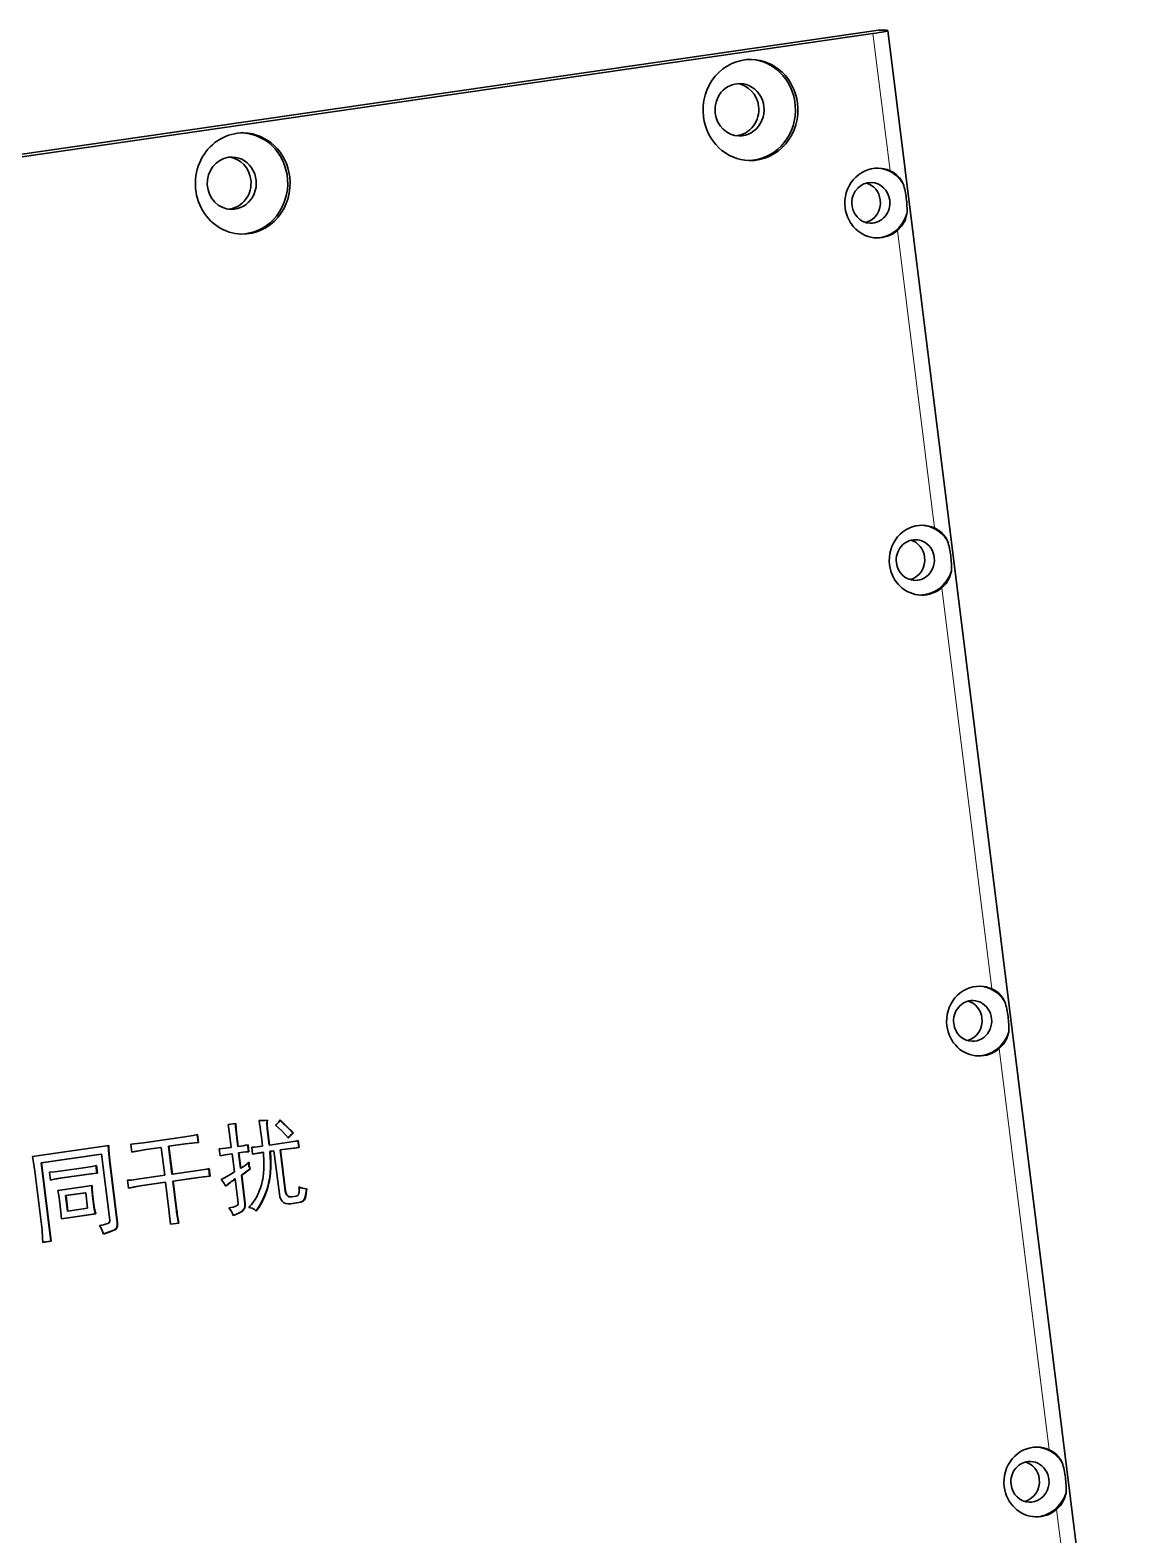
# Model space of a CAD drawing. Header units: millimetres. Extents: x -631 to 3210, y -561 to 2288.
# Drawn here: x 227.3 to 323.3, y -109.6 to 19.8 of the extents above; entities that cross this region are included whole.
import ezdxf

# ---------------------------------------------------------------- set-up
doc = ezdxf.new("R2010")
doc.units = ezdxf.units.MM
doc.layers.get('0').update_dxf_attribs({"lineweight": 18})

msp = doc.modelspace()

# ---------------------------------------------------------------- linework, layer by layer
at = {"color": 7, "lineweight": 35}
for p, q in [((300.302, 19.817), (21.551, -20.538)), ((299.838, 19.515), (24.803, -20.302)), ((323.315, -158.58), (301.125, 19.778))]:
    msp.add_line(p, q, dxfattribs=at)
at = {"color": 7, "lineweight": 13, "ltscale": 0.297105}
msp.add_line((301.305, 7.722), (299.838, 19.515), dxfattribs=at)
at = {"color": 7, "lineweight": 35, "ltscale": 0.017436}
msp.add_line((300.999, 19.8), (300.302, 19.817), dxfattribs=at)
at = {"color": 7, "lineweight": 13}
for p, q in [((305.127, -22.995), (301.945, 2.573)), ((310.057, -62.631), (305.767, -28.144)), ((314.989, -102.266), (310.698, -67.779)), ((319.92, -141.901), (315.629, -107.414))]:
    msp.add_line(p, q, dxfattribs=at)
at = {"color": 7, "lineweight": 35, "ltscale": 0.016602}
for p, q in [((244.373, -74.313), (245.03, -74.218)), ((249.541, -76.387), (248.884, -76.482))]:
    msp.add_line(p, q, dxfattribs=at)
at = {"color": 7, "lineweight": 13, "ltscale": 0.00087913}
for p, q in [((247.726, -74.638), (247.762, -74.638)), ((240.685, -75.963), (240.721, -75.964)), ((234.835, -82.76), (234.87, -82.761)), ((234.591, -83.369), (234.626, -83.37))]:
    msp.add_line(p, q, dxfattribs=at)
at = {"color": 7, "lineweight": 35, "ltscale": 0.036182}
for p, q in [((247.905, -76.074), (247.726, -74.638)), ((247.762, -74.638), (247.94, -76.075))]:
    msp.add_line(p, q, dxfattribs=at)
at = {"color": 7, "lineweight": 35, "ltscale": 0.000879148}
for p, q in [((249.974, -75.026), (250.01, -75.027)), ((228.293, -77.587), (228.328, -77.588)), ((246.126, -76.637), (246.161, -76.638)), ((247.972, -76.608), (248.007, -76.609)), ((242.786, -78.753), (242.821, -78.754)), ((245.442, -78.062), (245.477, -78.063)), ((246.25, -78.149), (246.285, -78.15)), ((238.961, -79.273), (238.996, -79.274)), ((250.589, -80.99), (250.624, -80.99)), ((245.582, -81.748), (245.617, -81.749))]:
    msp.add_line(p, q, dxfattribs=at)
at = {"color": 7, "lineweight": 35, "ltscale": 0.165378}
msp.add_line((227.559, -77.053), (234.106, -76.105), dxfattribs=at)
at = {"color": 7, "lineweight": 35, "ltscale": 0.016829}
for p, q in [((236.089, -76.668), (236.006, -76)), ((241.737, -75.17), (241.82, -75.838)), ((233.044, -77.823), (233.127, -78.491)), ((235.806, -79.77), (235.723, -79.101))]:
    msp.add_line(p, q, dxfattribs=at)
at = {"color": 7, "lineweight": 35, "ltscale": 0.089399}
msp.add_line((237.106, -75.875), (240.645, -75.363), dxfattribs=at)
at = {"color": 7, "lineweight": 35, "ltscale": 0.032439}
for p, q in [((237.303, -76.453), (238.587, -76.267)), ((238.622, -76.268), (237.338, -76.453))]:
    msp.add_line(p, q, dxfattribs=at)
at = {"color": 7, "lineweight": 35, "ltscale": 0.00087913}
for p, q in [((238.587, -76.267), (238.622, -76.268)), ((247.905, -76.074), (247.94, -76.075)), ((250.45, -76.283), (250.485, -76.284)), ((233.461, -76.839), (233.496, -76.84)), ((244.681, -76.813), (244.716, -76.813)), ((245.276, -76.726), (245.311, -76.727)), ((248.848, -76.481), (248.884, -76.482)), ((239.544, -78.576), (239.579, -78.577)), ((244.951, -78.984), (244.986, -78.984)), ((230.564, -81.746), (230.599, -81.747)), ((240.098, -82.78), (240.134, -82.781))]:
    msp.add_line(p, q, dxfattribs=at)
at = {"color": 7, "lineweight": 35, "ltscale": 0.060584}
for p, q in [((238.921, -78.672), (238.622, -76.268)), ((239.544, -78.576), (239.245, -76.172))]:
    msp.add_line(p, q, dxfattribs=at)
at = {"color": 7, "lineweight": 35, "ltscale": 0.036386}
msp.add_line((239.245, -76.172), (240.685, -75.963), dxfattribs=at)
at = {"color": 7, "lineweight": 35, "ltscale": 0.00085474}
for p, q in [((239.245, -76.172), (239.279, -76.172)), ((241.786, -75.838), (241.82, -75.838)), ((245.21, -76.192), (245.244, -76.193)), ((247.377, -76.694), (247.411, -76.695)), ((248.285, -76.563), (248.319, -76.564)), ((233.093, -78.49), (233.127, -78.491)), ((245.517, -78.664), (245.552, -78.664)), ((239.619, -79.178), (239.653, -79.178)), ((230.432, -80.411), (230.398, -80.41)), ((229.133, -84.334), (229.167, -84.335))]:
    msp.add_line(p, q, dxfattribs=at)
at = {"color": 7, "lineweight": 35, "ltscale": 0.036411}
msp.add_line((240.721, -75.964), (239.279, -76.172), dxfattribs=at)
at = {"color": 7, "lineweight": 35, "ltscale": 0.060586}
msp.add_line((239.279, -76.172), (239.579, -78.577), dxfattribs=at)
at = {"color": 7, "lineweight": 35, "ltscale": 0.016828}
for p, q in [((241.786, -75.838), (241.703, -75.17)), ((229.087, -79.076), (229.004, -78.408)), ((242.786, -78.753), (242.703, -78.085)), ((242.738, -78.086), (242.821, -78.754))]:
    msp.add_line(p, q, dxfattribs=at)
at = {"color": 7, "lineweight": 35, "ltscale": 0.015147}
for p, q in [((246.126, -76.637), (246.051, -76.036)), ((246.086, -76.037), (246.161, -76.638)), ((250.41, -75.683), (250.485, -76.284))]:
    msp.add_line(p, q, dxfattribs=at)
at = {"color": 7, "lineweight": 35, "ltscale": 0.015145}
msp.add_line((246.475, -76.865), (246.401, -76.263), dxfattribs=at)
at = {"color": 7, "lineweight": 35, "ltscale": 0.037176}
msp.add_line((247.94, -76.075), (249.412, -75.862), dxfattribs=at)
at = {"color": 7, "lineweight": 35, "ltscale": 0.015148}
for p, q in [((250.45, -76.283), (250.375, -75.682)), ((243.686, -76.996), (243.611, -76.395))]:
    msp.add_line(p, q, dxfattribs=at)
at = {"color": 7, "lineweight": 35, "ltscale": 0.130546}
for p, q in [((228.293, -77.587), (233.461, -76.839)), ((233.496, -76.84), (228.328, -77.588))]:
    msp.add_line(p, q, dxfattribs=at)
at = {"color": 7, "lineweight": 35, "ltscale": 0.169974}
msp.add_line((229.133, -84.334), (228.293, -77.587), dxfattribs=at)
at = {"color": 7, "lineweight": 35, "ltscale": 0.169971}
msp.add_line((228.328, -77.588), (229.167, -84.335), dxfattribs=at)
at = {"color": 7, "lineweight": 35, "ltscale": 0.143045}
msp.add_line((234.202, -82.518), (233.496, -76.84), dxfattribs=at)
at = {"color": 7, "lineweight": 35, "ltscale": 0.135473}
msp.add_line((234.835, -82.76), (234.166, -77.383), dxfattribs=at)
at = {"color": 7, "lineweight": 35, "ltscale": 0.135472}
msp.add_line((234.201, -77.384), (234.87, -82.761), dxfattribs=at)
at = {"color": 7, "lineweight": 13, "ltscale": 0.000879148}
for p, q in [((237.303, -76.453), (237.338, -76.453)), ((232.148, -78.593), (232.183, -78.594)), ((236.8, -79.586), (236.835, -79.586)), ((247.723, -79.834), (247.758, -79.834)), ((249.324, -80.023), (249.289, -80.022)), ((245.82, -81.102), (245.855, -81.103)), ((249.743, -81.112), (249.778, -81.113)), ((250.986, -80.592), (251.021, -80.593))]:
    msp.add_line(p, q, dxfattribs=at)
at = {"color": 7, "lineweight": 35, "ltscale": 0.039548}
msp.add_line((244.911, -78.383), (244.716, -76.813), dxfattribs=at)
at = {"color": 7, "lineweight": 35, "ltscale": 0.033657}
msp.add_line((245.442, -78.062), (245.276, -76.726), dxfattribs=at)
at = {"color": 7, "lineweight": 35, "ltscale": 0.033658}
for p, q in [((245.311, -76.727), (245.477, -78.063)), ((232.29, -81.502), (232.124, -80.166)), ((230.564, -81.746), (230.398, -80.41))]:
    msp.add_line(p, q, dxfattribs=at)
at = {"color": 7, "lineweight": 35, "ltscale": 0.007918}
msp.add_line((247.972, -76.608), (248.285, -76.563), dxfattribs=at)
at = {"color": 7, "lineweight": 35, "ltscale": 0.007894}
msp.add_line((248.319, -76.564), (248.007, -76.609), dxfattribs=at)
at = {"color": 7, "lineweight": 35, "ltscale": 0.093402}
msp.add_line((248.781, -80.271), (248.319, -76.564), dxfattribs=at)
at = {"color": 7, "lineweight": 35, "ltscale": 0.016626}
msp.add_line((248.848, -76.481), (249.507, -76.386), dxfattribs=at)
at = {"color": 7, "lineweight": 35, "ltscale": 0.089193}
msp.add_line((249.289, -80.022), (248.848, -76.481), dxfattribs=at)
at = {"color": 7, "lineweight": 35, "ltscale": 0.089194}
msp.add_line((248.884, -76.482), (249.324, -80.023), dxfattribs=at)
at = {"color": 7, "lineweight": 13, "ltscale": 0.000854722}
for p, q in [((249.507, -76.386), (249.541, -76.387)), ((230.113, -78.888), (230.147, -78.888)), ((241.811, -78.86), (241.846, -78.861))]:
    msp.add_line(p, q, dxfattribs=at)
at = {"color": 7, "lineweight": 35, "ltscale": 0.12706}
msp.add_line((228.377, -83.361), (227.749, -78.318), dxfattribs=at)
at = {"color": 7, "lineweight": 35, "ltscale": 0.051434}
for p, q in [((230.104, -78.283), (232.14, -77.988)), ((232.183, -78.594), (230.147, -78.888))]:
    msp.add_line(p, q, dxfattribs=at)
at = {"color": 7, "lineweight": 35, "ltscale": 0.05141}
msp.add_line((230.113, -78.888), (232.148, -78.593), dxfattribs=at)
at = {"color": 7, "lineweight": 35, "ltscale": 0.016544}
msp.add_line((233.093, -78.49), (233.011, -77.834), dxfattribs=at)
at = {"color": 7, "lineweight": 35, "ltscale": 0.054592}
for p, q in [((236.76, -78.985), (238.921, -78.672)), ((236.8, -79.586), (238.961, -79.273)), ((238.996, -79.274), (236.835, -79.586))]:
    msp.add_line(p, q, dxfattribs=at)
at = {"color": 7, "lineweight": 35, "ltscale": 0.055381}
for p, q in [((239.579, -78.577), (241.771, -78.26)), ((239.619, -79.178), (241.811, -78.86)), ((241.846, -78.861), (239.653, -79.178))]:
    msp.add_line(p, q, dxfattribs=at)
at = {"color": 7, "lineweight": 35, "ltscale": 0.061424}
msp.add_line((245.82, -81.102), (245.517, -78.664), dxfattribs=at)
at = {"color": 7, "lineweight": 35, "ltscale": 0.061427}
msp.add_line((245.552, -78.664), (245.855, -81.103), dxfattribs=at)
at = {"color": 7, "lineweight": 35, "ltscale": 0.074376}
for p, q in [((229.74, -79.968), (232.684, -79.541)), ((232.987, -81.98), (230.043, -82.406))]:
    msp.add_line(p, q, dxfattribs=at)
at = {"color": 7, "lineweight": 35, "ltscale": 0.042726}
for p, q in [((230.398, -80.41), (232.09, -80.166)), ((232.124, -80.166), (230.432, -80.411))]:
    msp.add_line(p, q, dxfattribs=at)
at = {"color": 7, "lineweight": 35, "ltscale": 0.000854722}
for p, q in [((232.124, -80.166), (232.09, -80.166)), ((232.953, -81.979), (232.987, -81.98))]:
    msp.add_line(p, q, dxfattribs=at)
at = {"color": 7, "lineweight": 35, "ltscale": 0.058901}
for p, q in [((239.287, -81.612), (238.996, -79.274)), ((239.653, -79.178), (239.944, -81.516))]:
    msp.add_line(p, q, dxfattribs=at)
at = {"color": 7, "lineweight": 35, "ltscale": 0.058899}
msp.add_line((239.909, -81.516), (239.619, -79.178), dxfattribs=at)
at = {"color": 7, "lineweight": 35, "ltscale": 0.05217}
msp.add_line((245.244, -81.055), (244.986, -78.984), dxfattribs=at)
at = {"color": 7, "lineweight": 35, "ltscale": 0.000903573}
msp.add_line((251.066, -79.825), (251.102, -79.826), dxfattribs=at)
at = {"color": 7, "lineweight": 35, "ltscale": 0.001147}
msp.add_line((251.102, -79.826), (251.148, -79.826), dxfattribs=at)
at = {"color": 7, "lineweight": 35, "ltscale": 0.03366}
msp.add_line((230.432, -80.411), (230.599, -81.747), dxfattribs=at)
at = {"color": 7, "lineweight": 35, "ltscale": 0.042702}
msp.add_line((230.599, -81.747), (232.29, -81.502), dxfattribs=at)
at = {"color": 7, "lineweight": 35, "ltscale": 0.001001}
msp.add_line((249.712, -80.529), (249.752, -80.53), dxfattribs=at)
at = {"color": 7, "lineweight": 35, "ltscale": 0.021363}
for p, q in [((249.743, -81.112), (250.589, -80.99)), ((250.624, -80.99), (249.778, -81.113))]:
    msp.add_line(p, q, dxfattribs=at)
at = {"color": 7, "lineweight": 35, "ltscale": 0.009497}
msp.add_line((249.864, -80.522), (250.24, -80.468), dxfattribs=at)
at = {"color": 7, "lineweight": 35, "ltscale": 0.073512}
msp.add_line((230.043, -82.4), (232.953, -81.979), dxfattribs=at)
at = {"color": 7, "lineweight": 35, "ltscale": 0.017318}
msp.add_line((239.413, -82.88), (240.098, -82.78), dxfattribs=at)
at = {"color": 7, "lineweight": 35, "ltscale": 0.018205}
msp.add_line((240.134, -82.781), (239.413, -82.885), dxfattribs=at)
at = {"color": 7, "lineweight": 35, "ltscale": 0.017342}
msp.add_line((228.446, -84.433), (229.133, -84.334), dxfattribs=at)
at = {"color": 7, "lineweight": 35, "ltscale": 0.018181}
msp.add_line((229.167, -84.335), (228.447, -84.439), dxfattribs=at)
at = {"color": 7, "lineweight": 35}
for points in [[(301.305, 7.722), (301.605, 7.563), (301.871, 7.365), (302.097, 7.138), (302.285, 6.884), (302.439, 6.608)], [(302.762, 4.016), (302.596, 3.455), (302.305, 2.947), (301.945, 2.573)], [(305.127, -22.995), (305.427, -23.154), (305.692, -23.352), (305.918, -23.579), (306.107, -23.833), (306.261, -24.109)], [(306.584, -26.701), (306.417, -27.262), (306.126, -27.77), (305.767, -28.144)], [(310.057, -62.631), (310.358, -62.79), (310.624, -62.987), (310.849, -63.214), (311.038, -63.468), (311.192, -63.745)], [(311.515, -66.336), (311.348, -66.897), (311.057, -67.406), (310.698, -67.779)], [(244.649, -76.279), (244.485, -75.099), (244.373, -74.313)], [(245.21, -76.192), (245.062, -74.973), (244.996, -74.223)], [(245.03, -74.218), (245.101, -75.009), (245.244, -76.193)], [(247.039, -73.961), (247.526, -73.948), (247.767, -73.923)], [(247.726, -74.638), (247.697, -74.198), (247.733, -73.923)], [(247.767, -73.923), (247.74, -74.062), (247.735, -74.352), (247.762, -74.638)], [(249.555, -75.467), (248.99, -74.856), (248.461, -74.367)], [(234.166, -77.383), (234.074, -76.503), (234.071, -76.104)], [(234.106, -76.105), (234.102, -76.363), (234.14, -76.874), (234.201, -77.384)], [(240.645, -75.363), (241.376, -75.246), (241.737, -75.17)], [(240.685, -75.963), (241.229, -75.901), (241.786, -75.838)], [(241.82, -75.838), (241.27, -75.901), (240.721, -75.964)], [(243.611, -76.395), (243.888, -76.378), (244.649, -76.279)], [(246.401, -76.263), (246.652, -76.25), (247.345, -76.161)], [(249.412, -75.862), (250.213, -75.731), (250.41, -75.683)], [(249.507, -76.386), (250.003, -76.33), (250.45, -76.283)], [(250.485, -76.284), (250.107, -76.324), (249.541, -76.387)], [(227.749, -78.318), (227.637, -77.559), (227.559, -77.053)], [(237.338, -76.453), (236.714, -76.561), (236.089, -76.668)], [(236.089, -76.662), (236.701, -76.556), (237.303, -76.453)], [(243.685, -76.99), (244.13, -76.907), (244.681, -76.813)], [(244.716, -76.813), (244.098, -76.921), (243.686, -76.996)], [(245.276, -76.726), (245.656, -76.69), (246.126, -76.637)], [(246.161, -76.638), (245.651, -76.694), (245.311, -76.727)], [(246.475, -76.859), (246.914, -76.777), (247.377, -76.694)], [(247.411, -76.695), (246.663, -76.833), (246.475, -76.865)], [(247.387, -78.807), (247.452, -78.176), (247.46, -77.54), (247.411, -76.695)], [(248.007, -76.609), (248.044, -77.26), (248.049, -77.912), (248.016, -78.517), (247.938, -79.117), (247.758, -79.834)], [(229.004, -78.408), (229.445, -78.374), (230.104, -78.283)], [(230.147, -78.888), (229.299, -79.038), (229.087, -79.076)], [(229.087, -79.07), (229.705, -78.954), (230.113, -78.888)], [(232.14, -77.988), (232.685, -77.904), (233.044, -77.823)], [(232.148, -78.593), (232.658, -78.534), (233.093, -78.49)], [(233.127, -78.491), (232.56, -78.548), (232.183, -78.594)], [(241.771, -78.26), (242.547, -78.133), (242.738, -78.086)], [(241.811, -78.86), (242.323, -78.802), (242.786, -78.753)], [(242.821, -78.754), (242.235, -78.814), (241.846, -78.861)], [(243.779, -79.023), (244.016, -78.916), (244.469, -78.661), (244.911, -78.383)], [(245.517, -78.664), (245.992, -78.309), (246.25, -78.149)], [(246.285, -78.15), (246.13, -78.241), (245.838, -78.446), (245.552, -78.664)], [(229.904, -81.032), (229.809, -80.393), (229.74, -79.968)], [(232.727, -80.685), (232.644, -79.883), (232.649, -79.54)], [(232.684, -79.541), (232.675, -79.772), (232.708, -80.23), (232.763, -80.686)], [(235.723, -79.101), (236.068, -79.076), (236.76, -78.985)], [(235.805, -79.764), (236.29, -79.675), (236.8, -79.586)], [(236.835, -79.586), (236.012, -79.736), (235.806, -79.77)], [(244.172, -79.612), (243.919, -79.212), (243.779, -79.023)], [(246.778, -81.727), (247.059, -81.311), (247.308, -80.854), (247.527, -80.36), (247.723, -79.834)], [(247.758, -79.834), (247.556, -80.375), (247.32, -80.9), (247.041, -81.399), (246.797, -81.748)], [(249.712, -80.529), (249.58, -80.508), (249.47, -80.446), (249.384, -80.343), (249.326, -80.207), (249.289, -80.022)], [(249.324, -80.023), (249.357, -80.194), (249.414, -80.335), (249.505, -80.447), (249.628, -80.513), (249.753, -80.531)], [(250.24, -80.468), (250.364, -80.414), (250.441, -80.299), (250.466, -80.231)], [(250.986, -80.592), (251.058, -80.229), (251.114, -79.826)], [(251.148, -79.826), (251.051, -80.44), (251.021, -80.593)], [(230.043, -82.406), (229.963, -81.581), (229.904, -81.032)], [(232.953, -81.979), (232.856, -81.575), (232.727, -80.685)], [(232.763, -80.686), (232.857, -81.384), (232.987, -81.98)], [(244.435, -81.478), (244.816, -81.403), (245.085, -81.298), (245.171, -81.236), (245.23, -81.153), (245.244, -81.055)], [(245.582, -81.748), (245.716, -81.588), (245.801, -81.398), (245.82, -81.102)], [(245.855, -81.103), (245.852, -81.32), (245.787, -81.524), (245.617, -81.749)], [(246.797, -81.748), (246.631, -81.6), (246.434, -81.5), (246.151, -81.434)], [(249.569, -81.128), (249.353, -81.1), (249.175, -81.025), (249.023, -80.9), (248.904, -80.72), (248.828, -80.515), (248.781, -80.271)], [(250.589, -80.99), (250.735, -80.93), (250.856, -80.843), (250.973, -80.649), (250.986, -80.592)], [(251.021, -80.593), (250.921, -80.811), (250.835, -80.891), (250.624, -80.99)], [(234.016, -82.817), (234.088, -82.793), (234.147, -82.744), (234.204, -82.599), (234.202, -82.518)], [(234.591, -83.369), (234.766, -83.202), (234.842, -82.933), (234.835, -82.76)], [(234.87, -82.761), (234.861, -83.043), (234.815, -83.176), (234.736, -83.289), (234.626, -83.37)], [(239.413, -82.885), (239.314, -81.866), (239.287, -81.612)], [(244.802, -82.127), (245.234, -81.952), (245.582, -81.748)], [(245.617, -81.749), (245.413, -81.879), (244.974, -82.079), (244.805, -82.139)], [(228.447, -84.439), (228.413, -84.081), (228.377, -83.361)], [(233.65, -83.72), (233.613, -83.559), (233.477, -83.262), (233.305, -82.988)], [(233.648, -83.709), (234.32, -83.484), (234.591, -83.369)], [(234.626, -83.37), (234.434, -83.455), (234.045, -83.595), (233.65, -83.72)], [(314.989, -102.266), (315.289, -102.425), (315.555, -102.622), (315.78, -102.849), (315.969, -103.104), (316.123, -103.38)], [(316.446, -105.971), (316.279, -106.533), (315.988, -107.041), (315.629, -107.414)]]:
    msp.add_lwpolyline(points, dxfattribs=at)
for centre, radius, start, end in [((295.546, 4.514), 7.205, 6.54084, 16.89297), ((295.114, 4.339), 7.655, 357.58256, 7.47514), ((299.368, -26.203), 7.205, 6.54084, 16.89297), ((298.936, -26.378), 7.655, 357.58256, 7.47514), ((304.299, -65.838), 7.205, 6.54084, 16.89297), ((303.867, -66.013), 7.655, 357.58256, 7.47514), ((192.221, -82.66), 55.505, 6.7244, 9.01721), ((247.348, -73.039), 1.732, 309.95264, 330.0806), ((322.961, 1.424), 105.696, 225.46963, 226.32814), ((324.011, 2.474), 107.157, 225.45933, 226.32309), ((251.816, -77.376), 2.986, 128.08353, 139.76019), ((251.869, -77.396), 3.013, 128.13185, 140.19601), ((235.036, -62.7), 13.335, 274.16904, 278.92867), ((244.036, -67.293), 8.981, 277.73179, 283.19329), ((240.849, -70.966), 8.473, 303.10593, 308.97365), ((247.504, -77.616), 1.362, 178.57486, 203.07101), ((247.542, -77.616), 1.365, 177.36514, 203.02373), ((241.657, -77.89), 5.802, 335.45009, 350.90481), ((255.293, -93.241), 17.613, 125.95631, 129.20769), ((255.392, -93.326), 17.719, 125.96572, 129.29216), ((248.104, -79.977), 2.375, 353.86424, 7.81624), ((251.152, -78.35), 1.477, 241.96273, 268.08554), ((251.11, -78.378), 1.448, 243.29627, 268.25669), ((258.519, -79.393), 18.73, 186.50815, 190.42073), ((258.554, -79.393), 18.729, 186.50811, 190.42073), ((243.48, -82.443), 1.357, 12.93573, 45.30211), ((243.295, -78.62), 4.01, 315.43727, 335.22588), ((249.547, -79.804), 1.322, 269.15497, 278.56868), ((249.571, -79.71), 1.418, 269.93586, 278.41892), ((249.751, -79.754), 0.777, 270.13358, 278.41734), ((232.852, -79.516), 3.501, 277.42027, 289.42809), ((309.23, -105.473), 7.205, 6.54084, 16.89297), ((308.798, -105.648), 7.655, 357.58256, 7.47514)]:
    msp.add_arc(centre, radius, start, end, dxfattribs=at)
for centre, major_axis, ratio, start_param, end_param in [((299.14, 19.531), (1.984, 0.247), 0.0544399, 5.0644334, 6.2831853), ((299.14, 19.531), (1.984, 0.247), 0.0544399, 0, 0.3520444), ((289.304, 12.946), (-0.102, -4.349), 0.9372777, 3.1416214, 4.8692055), ((289.095, 12.951), (-0.102, -4.349), 0.9372777, 0.0256203, 3.115924), ((289.304, 12.946), (-0.102, -4.349), 0.9372777, 1.7276129, 3.1416214), ((288.363, 12.968), (-0.053, -2.249), 0.9372777, 3.1416214, 4.8692055), ((287.91, 12.979), (0.053, 2.249), 0.9372777, 4.8692055, 6.1756259), ((288.363, 12.968), (-0.053, -2.249), 0.9372777, 0.0000287, 3.1416214), ((287.91, 12.979), (0.053, 2.249), 0.9372777, 3.2492222, 4.8692055), ((289.304, 12.946), (0.102, 4.349), 0.9372777, 3.1416214, 4.8692055), ((289.304, 12.946), (0.102, 4.349), 0.9372777, 1.7276129, 3.1416214), ((288.363, 12.968), (-0.053, -2.249), 0.9372777, 4.8692055, 6.283214), ((245.633, 6.624), (0.102, 4.349), 0.9372777, 0.0000287, 3.1416214), ((245.424, 6.629), (-0.102, -4.349), 0.9372777, 0.0256203, 3.115924), ((245.633, 6.624), (0.102, 4.349), 0.9372777, 4.8692055, 6.283214), ((244.692, 6.646), (-0.053, -2.249), 0.9372777, 3.2984092, 6.283214), ((244.692, 6.646), (-0.053, -2.249), 0.9372777, 3.1416214, 3.2984092), ((244.239, 6.657), (-0.053, -2.249), 0.9372777, 1.7276129, 3.0340333), ((244.692, 6.646), (-0.053, -2.249), 0.9372777, 0.0000287, 3.1416214), ((300.231, 4.946), (0.07, 2.999), 0.9372777, 0.000037, 1.7276129), ((300.092, 4.949), (-0.07, -2.999), 0.9372777, 2.1786397, 3.1169498), ((300.231, 4.946), (0.07, 2.999), 0.9372777, 5.9164031, 6.2832223), ((244.239, 6.657), (0.053, 2.249), 0.9372777, 3.2492222, 4.8692055), ((245.633, 6.624), (0.102, 4.349), 0.9372777, 3.1416214, 4.8692055), ((299.656, 4.959), (-0.041, -1.75), 0.9372777, 3.1416214, 6.283214), ((298.838, 4.978), (-0.041, -1.75), 0.9372777, 1.7276129, 2.8892749), ((299.656, 4.959), (-0.041, -1.75), 0.9372777, 1.7276129, 3.1416214), ((298.838, 4.978), (0.041, 1.75), 0.9372777, 3.3938211, 4.8692055), ((299.656, 4.959), (-0.041, -1.75), 0.9372777, 0.0000287, 1.7276129), ((300.231, 4.946), (0.07, 2.999), 0.9372777, 1.7276129, 3.1415905), ((300.092, 4.949), (-0.07, -2.999), 0.9372777, 0.0246625, 1.2765861), ((300.231, 4.946), (0.07, 2.999), 0.9372777, 3.1415905, 3.822008), ((304.053, -25.772), (0.07, 2.999), 0.9372777, 0.000037, 1.7276129), ((303.914, -25.768), (-0.07, -2.999), 0.9372777, 2.1786397, 3.1169498), ((304.053, -25.772), (0.07, 2.999), 0.9372777, 5.9164031, 6.2832223), ((303.478, -25.758), (-0.041, -1.75), 0.9372777, 3.1416214, 4.8692055), ((302.659, -25.739), (0.041, 1.75), 0.9372777, 4.8692055, 6.0308676), ((303.478, -25.758), (-0.041, -1.75), 0.9372777, 0.0000287, 3.1416214), ((302.659, -25.739), (0.041, 1.75), 0.9372777, 3.3938211, 4.8692055), ((304.053, -25.772), (0.07, 2.999), 0.9372777, 1.7276129, 3.1415905), ((303.478, -25.758), (-0.041, -1.75), 0.9372777, 4.8692055, 6.283214), ((303.914, -25.768), (-0.07, -2.999), 0.9372777, 0.0246625, 1.2765861), ((304.053, -25.772), (0.07, 2.999), 0.9372777, 3.1415905, 3.822008), ((308.984, -65.407), (0.07, 2.999), 0.9372777, 0.000037, 1.7276129), ((308.845, -65.404), (-0.07, -2.999), 0.9372777, 2.1786397, 3.1169498), ((308.984, -65.407), (0.07, 2.999), 0.9372777, 5.9164031, 6.2832223), ((308.409, -65.393), (-0.041, -1.75), 0.9372777, 3.1416214, 4.8692055), ((307.59, -65.374), (0.041, 1.75), 0.9372777, 4.8692055, 6.0308676), ((308.409, -65.393), (-0.041, -1.75), 0.9372777, 0.0000287, 3.1416214), ((308.984, -65.407), (0.07, 2.999), 0.9372777, 1.7276129, 3.1415905), ((308.409, -65.393), (-0.041, -1.75), 0.9372777, 4.8692055, 6.283214), ((307.59, -65.374), (0.041, 1.75), 0.9372777, 3.3938211, 4.8692055), ((308.845, -65.404), (-0.07, -2.999), 0.9372777, 0.0246625, 1.2765861), ((308.984, -65.407), (0.07, 2.999), 0.9372777, 3.1415905, 3.822008), ((187.094, 11.587), (59.679, -92.744), 0.1320456, 0.1042179, 0.2405706), ((313.915, -105.042), (0.07, 2.999), 0.9372777, 0.000037, 1.7276129), ((313.776, -105.039), (-0.07, -2.999), 0.9372777, 2.1786397, 3.1169498), ((313.915, -105.042), (0.07, 2.999), 0.9372777, 5.9164031, 6.2832223), ((313.34, -105.028), (-0.041, -1.75), 0.9372777, 3.1416214, 4.8692055), ((312.521, -105.009), (0.041, 1.75), 0.9372777, 4.8692055, 6.0308676), ((313.34, -105.028), (-0.041, -1.75), 0.9372777, 0.0000287, 3.1416214), ((312.521, -105.009), (0.041, 1.75), 0.9372777, 3.3938211, 4.8692055), ((313.915, -105.042), (0.07, 2.999), 0.9372777, 1.7276129, 3.1415905), ((313.34, -105.028), (-0.041, -1.75), 0.9372777, 4.8692055, 6.283214), ((313.776, -105.039), (-0.07, -2.999), 0.9372777, 0.0246625, 1.2765861), ((313.915, -105.042), (0.07, 2.999), 0.9372777, 3.1415905, 3.822008)]:
    msp.add_ellipse(centre, major_axis=major_axis, ratio=ratio, start_param=start_param, end_param=end_param, dxfattribs=at)

doc.saveas('drawing.dxf')
